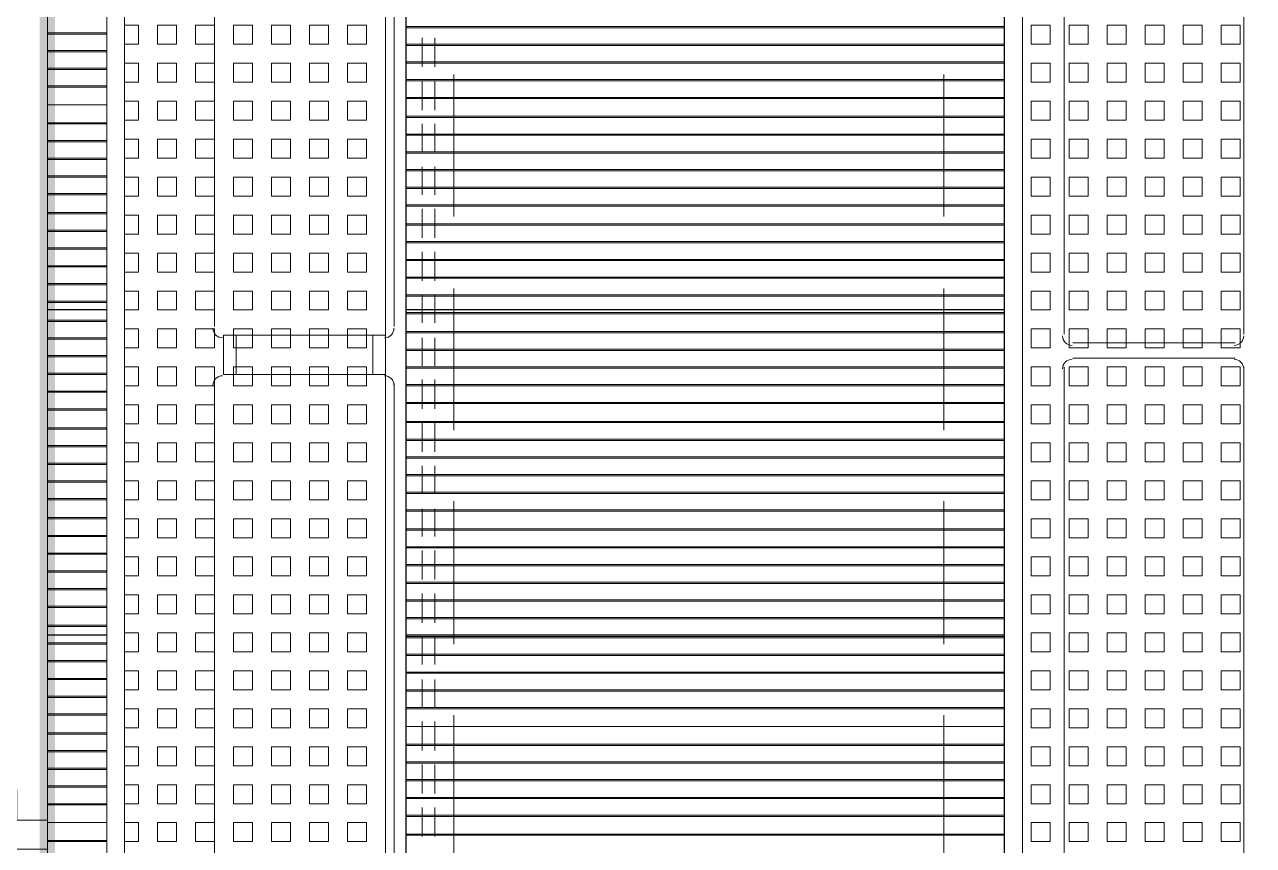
# Model space of a CAD drawing. Header units: millimetres. Extents: x -356862 to 418287, y 0 to 839748.
# Drawn here: x 35.966 to 37.583, y 7.589 to 8.67 of the extents above; entities that cross this region are included whole.
import ezdxf

# ---------------------------------------------------------------- set-up
doc = ezdxf.new("R2010")
doc.units = ezdxf.units.MM
doc.layers.add('PDF _Геометрия', color=7, linetype='Continuous', true_color=0xbababa)
doc.layers.add('PDF _Сплошная заливка', color=7, linetype='Continuous', true_color=0xf50000)

msp = doc.modelspace()

# ---------------------------------------------------------------- linework, layer by layer
at = {"layer": 'PDF _Геометрия', "color": 7, "lineweight": 5}
for points in [[(35.996, 9.4504), (35.996, 7.5838), (33.8694, 7.5838), (33.8694, 9.4504)], [(36.531, 8.6038), (36.531, 8.4171)], [(37.1759, 8.4171), (37.1759, 8.6038)], [(36.531, 8.3221), (36.531, 8.1355)], [(37.1759, 8.1355), (37.1759, 8.3221)], [(36.531, 8.0421), (36.531, 7.8538)], [(37.1759, 7.8538), (37.1759, 8.0421)], [(36.531, 7.7605), (36.531, 7.5722)], [(37.1759, 7.5722), (37.1759, 7.7605)]]:
    msp.add_lwpolyline(points, dxfattribs=at)
at = {"layer": 'PDF _Геометрия', "color": 161, "lineweight": 9, "true_color": 0x7f9fff}
msp.add_lwpolyline([(36.0743, 7.0088), (36.0743, 9.4504), (35.996, 9.4504), (35.996, 7.0088)], close=True, dxfattribs=at)
at = {"layer": 'PDF _Геометрия', "color": 6, "lineweight": 9}
for points in [[(36.0743, 7.0088), (36.0743, 9.4504), (36.4676, 9.4504), (36.4676, 7.0088)], [(37.2559, 7.0088), (37.2559, 9.4504), (37.6493, 9.4504), (37.6493, 7.0088)], [(36.0977, 7.0322), (36.0977, 9.4254), (36.441, 9.4254), (36.441, 7.0322)], [(37.2793, 7.0322), (37.2793, 9.4254), (37.6259, 9.4254), (37.6259, 7.0322)]]:
    msp.add_lwpolyline(points, close=True, dxfattribs=at)
at = {"layer": 'PDF _Геометрия', "color": 150, "lineweight": 30, "true_color": 0x0080ff}
for points in [[(36.4676, 7.0088), (39.7758, 7.0122), (39.7758, 7.4805), (39.4925, 7.4805), (39.4925, 7.7205), (39.4925, 8.1905), (39.2092, 8.1905), (39.2092, 8.4305), (39.2092, 8.6654), (39.2092, 8.9021), (38.9242, 8.9021), (38.9242, 9.1388), (38.9242, 9.3754), (38.9242, 9.4537), (36.4676, 9.4537)], [(37.2559, 9.4504), (37.6493, 9.4504), (37.6493, 7.0088), (37.2559, 7.0088)]]:
    msp.add_lwpolyline(points, close=True, dxfattribs=at)
at = {"layer": 'PDF _Геометрия', "lineweight": 5}
for points in [[(36.216, 9.2721), (36.216, 8.2721)], [(36.4526, 8.2721), (36.4526, 9.2721)], [(37.3343, 9.2621), (37.3343, 8.2621)], [(37.5709, 8.2621), (37.5709, 9.2621)], [(36.2277, 8.2605), (36.441, 8.2605)], [(37.3459, 8.2505), (37.5593, 8.2505)], [(37.3343, 8.2188), (37.3343, 7.2188)], [(37.5593, 8.2305), (37.3459, 8.2305)], [(37.5709, 7.2188), (37.5709, 8.2188)], [(36.441, 8.2088), (36.2277, 8.2088)], [(36.216, 8.1971), (36.216, 7.1972)], [(36.4526, 7.1972), (36.4526, 8.1971)]]:
    msp.add_lwpolyline(points, dxfattribs=at)
at = {"layer": 'PDF _Геометрия', "color": 254, "lineweight": 5, "true_color": 0xdcdcdc}
for points in [[(35.996, 8.6588), (36.0743, 8.6588)], [(36.4676, 8.6671), (37.2559, 8.6671)], [(36.4676, 8.6438), (37.2559, 8.6438)], [(35.996, 8.6354), (36.0743, 8.6354)], [(35.996, 8.6104), (36.0743, 8.6104)], [(36.4676, 8.6188), (37.2559, 8.6188)], [(36.4676, 8.5954), (37.2559, 8.5954)], [(35.996, 8.5871), (36.0743, 8.5871)], [(35.996, 8.5638), (36.0743, 8.5638)], [(36.4676, 8.5721), (37.2559, 8.5721)], [(35.996, 8.5404), (36.0743, 8.5404)], [(36.4676, 8.5488), (37.2559, 8.5488)], [(36.4676, 8.5254), (37.2559, 8.5254)], [(35.996, 8.5171), (36.0743, 8.5171)], [(35.996, 8.4921), (36.0743, 8.4921)], [(36.4676, 8.5021), (37.2559, 8.5021)], [(36.4676, 8.4771), (37.2559, 8.4771)], [(35.996, 8.4688), (36.0743, 8.4688)], [(35.996, 8.4454), (36.0743, 8.4454)], [(36.4676, 8.4538), (37.2559, 8.4538)], [(36.4676, 8.4305), (37.2559, 8.4305)], [(35.996, 8.4221), (36.0743, 8.4221)], [(35.996, 8.3988), (36.0743, 8.3988)], [(36.4676, 8.4071), (37.2559, 8.4071)], [(36.4676, 8.3838), (37.2559, 8.3838)], [(35.996, 8.3755), (36.0743, 8.3755)], [(35.996, 8.3505), (36.0743, 8.3505)], [(36.4676, 8.3605), (37.2559, 8.3605)], [(36.4676, 8.3355), (37.2559, 8.3355)], [(35.996, 8.3271), (36.0743, 8.3271)], [(35.996, 8.3038), (36.0743, 8.3038)], [(36.4676, 8.3121), (37.2559, 8.3121)], [(36.4676, 8.2888), (37.2559, 8.2888)], [(35.996, 8.2805), (36.0743, 8.2805)], [(36.4676, 8.2655), (37.2559, 8.2655)], [(35.996, 8.2571), (36.0743, 8.2571)], [(35.996, 8.2338), (36.0743, 8.2338)], [(36.4676, 8.2421), (37.2559, 8.2421)], [(36.4676, 8.2171), (37.2559, 8.2171)], [(35.996, 8.2088), (36.0743, 8.2088)], [(35.996, 8.1855), (36.0743, 8.1855)], [(36.4676, 8.1938), (37.2559, 8.1938)], [(36.4676, 8.1705), (37.2559, 8.1705)], [(35.996, 8.1621), (36.0743, 8.1621)], [(35.996, 8.1388), (36.0743, 8.1388)], [(36.4676, 8.1471), (37.2559, 8.1471)], [(36.4676, 8.1238), (37.2559, 8.1238)], [(35.996, 8.1155), (36.0743, 8.1155)], [(35.996, 8.0905), (36.0743, 8.0905)], [(36.4676, 8.1005), (37.2559, 8.1005)], [(36.4676, 8.0755), (37.2559, 8.0755)], [(35.996, 8.0671), (36.0743, 8.0671)], [(35.996, 8.0438), (36.0743, 8.0438)], [(36.4676, 8.0521), (37.2559, 8.0521)], [(36.4676, 8.0288), (37.2559, 8.0288)], [(35.996, 8.0205), (36.0743, 8.0205)], [(35.996, 7.9971), (36.0743, 7.9971)], [(36.4676, 8.0055), (37.2559, 8.0055)], [(36.4676, 7.9821), (37.2559, 7.9821)], [(35.996, 7.9738), (36.0743, 7.9738)], [(36.4676, 7.9588), (37.2559, 7.9588)], [(35.996, 7.9488), (36.0743, 7.9488)], [(35.996, 7.9255), (36.0743, 7.9255)], [(36.4676, 7.9338), (37.2559, 7.9338)], [(36.4676, 7.9105), (37.2559, 7.9105)], [(35.996, 7.9021), (36.0743, 7.9021)], [(35.996, 7.8788), (36.0743, 7.8788)], [(36.4676, 7.8871), (37.2559, 7.8871)], [(36.4676, 7.8638), (37.2559, 7.8638)], [(35.996, 7.8555), (36.0743, 7.8555)], [(35.996, 7.8321), (36.0743, 7.8321)], [(36.4676, 7.8405), (37.2559, 7.8405)], [(36.4676, 7.8171), (37.2559, 7.8171)], [(35.996, 7.8071), (36.0743, 7.8071)], [(35.996, 7.7838), (36.0743, 7.7838)], [(36.4676, 7.7921), (37.2559, 7.7921)], [(36.4676, 7.7688), (37.2559, 7.7688)], [(35.996, 7.7605), (36.0743, 7.7605)], [(35.996, 7.7371), (36.0743, 7.7371)], [(36.4676, 7.7455), (37.2559, 7.7455)], [(36.4676, 7.7221), (37.2559, 7.7221)], [(35.996, 7.7138), (36.0743, 7.7138)], [(35.996, 7.6905), (36.0743, 7.6905)], [(36.4676, 7.6988), (37.2559, 7.6988)], [(36.4676, 7.6738), (37.2559, 7.6738)], [(35.996, 7.6655), (36.0743, 7.6655)], [(36.4676, 7.6505), (37.2559, 7.6505)], [(35.996, 7.6421), (36.0743, 7.6421)], [(35.996, 7.6188), (36.0743, 7.6188)], [(36.4676, 7.6271), (37.2559, 7.6271)], [(36.4676, 7.6038), (37.2559, 7.6038)], [(35.996, 7.5955), (36.0743, 7.5955)]]:
    msp.add_lwpolyline(points, close=True, dxfattribs=at)
for points in [[(36.0743, 8.6571), (35.996, 8.6571)], [(37.2559, 8.6654), (36.4676, 8.6654)], [(37.2559, 8.6421), (36.4676, 8.6421)], [(36.0743, 8.6338), (35.996, 8.6338)], [(36.0743, 8.6121), (35.996, 8.6121)], [(37.2559, 8.6204), (36.4676, 8.6204)], [(36.0743, 8.5888), (35.996, 8.5888)], [(37.2559, 8.5971), (36.4676, 8.5971)], [(37.2559, 8.5738), (36.4676, 8.5738)], [(36.0743, 8.5638), (35.996, 8.5638)], [(37.2559, 8.5471), (36.4676, 8.5471)], [(36.0743, 8.5388), (35.996, 8.5388)], [(36.0743, 8.5154), (35.996, 8.5154)], [(37.2559, 8.5238), (36.4676, 8.5238)], [(36.0743, 8.4938), (35.996, 8.4938)], [(37.2559, 8.5004), (36.4676, 8.5004)], [(37.2559, 8.4788), (36.4676, 8.4788)], [(36.0743, 8.4704), (35.996, 8.4704)], [(36.0743, 8.4471), (35.996, 8.4471)], [(37.2559, 8.4554), (36.4676, 8.4554)], [(37.2559, 8.4321), (36.4676, 8.4321)], [(36.0743, 8.4205), (35.996, 8.4205)], [(36.0743, 8.3971), (35.996, 8.3971)], [(37.2559, 8.4055), (36.4676, 8.4055)], [(37.2559, 8.3821), (36.4676, 8.3821)], [(36.0743, 8.3738), (35.996, 8.3738)], [(36.0743, 8.3521), (35.996, 8.3521)], [(37.2559, 8.3588), (36.4676, 8.3588)], [(37.2559, 8.3371), (36.4676, 8.3371)], [(36.0743, 8.3288), (35.996, 8.3288)], [(37.2559, 8.3138), (36.4676, 8.3138)], [(36.0743, 8.3055), (35.996, 8.3055)], [(37.2559, 8.2905), (36.4676, 8.2905)], [(36.0743, 8.2788), (35.996, 8.2788)], [(36.0743, 8.2555), (35.996, 8.2555)], [(37.2559, 8.2638), (36.4676, 8.2638)], [(37.2559, 8.2405), (36.4676, 8.2405)], [(36.0743, 8.2321), (35.996, 8.2321)], [(37.2559, 8.2188), (36.4676, 8.2188)], [(36.0743, 8.2105), (35.996, 8.2105)], [(36.0743, 8.1871), (35.996, 8.1871)], [(37.2559, 8.1955), (36.4676, 8.1955)], [(37.2559, 8.1721), (36.4676, 8.1721)], [(36.0743, 8.1638), (35.996, 8.1638)], [(36.0743, 8.1371), (35.996, 8.1371)], [(37.2559, 8.1455), (36.4676, 8.1455)], [(37.2559, 8.1221), (36.4676, 8.1221)], [(36.0743, 8.1138), (35.996, 8.1138)], [(36.0743, 8.0921), (35.996, 8.0921)], [(37.2559, 8.0988), (36.4676, 8.0988)], [(37.2559, 8.0771), (36.4676, 8.0771)], [(36.0743, 8.0688), (35.996, 8.0688)], [(36.0743, 8.0455), (35.996, 8.0455)], [(37.2559, 8.0538), (36.4676, 8.0538)], [(37.2559, 8.0305), (36.4676, 8.0305)], [(36.0743, 8.0188), (35.996, 8.0188)], [(36.0743, 7.9955), (35.996, 7.9955)], [(37.2559, 8.0038), (36.4676, 8.0038)], [(37.2559, 7.9805), (36.4676, 7.9805)], [(36.0743, 7.9721), (35.996, 7.9721)], [(36.0743, 7.9505), (35.996, 7.9505)], [(37.2559, 7.9571), (36.4676, 7.9571)], [(36.0743, 7.9271), (35.996, 7.9271)], [(37.2559, 7.9355), (36.4676, 7.9355)], [(37.2559, 7.9121), (36.4676, 7.9121)], [(36.0743, 7.9038), (35.996, 7.9038)], [(36.0743, 7.8771), (35.996, 7.8771)], [(37.2559, 7.8888), (36.4676, 7.8888)], [(37.2559, 7.8621), (36.4676, 7.8621)], [(36.0743, 7.8538), (35.996, 7.8538)], [(36.0743, 7.8305), (35.996, 7.8305)], [(37.2559, 7.8388), (36.4676, 7.8388)], [(37.2559, 7.8155), (36.4676, 7.8155)], [(36.0743, 7.8088), (35.996, 7.8088)], [(36.0743, 7.7855), (35.996, 7.7855)], [(37.2559, 7.7938), (36.4676, 7.7938)], [(37.2559, 7.7705), (36.4676, 7.7705)], [(36.0743, 7.7621), (35.996, 7.7621)], [(36.0743, 7.7355), (35.996, 7.7355)], [(37.2559, 7.7455), (36.4676, 7.7455)], [(37.2559, 7.7205), (36.4676, 7.7205)], [(36.0743, 7.7121), (35.996, 7.7121)], [(36.0743, 7.6888), (35.996, 7.6888)], [(37.2559, 7.6971), (36.4676, 7.6971)], [(36.0743, 7.6671), (35.996, 7.6671)], [(37.2559, 7.6755), (36.4676, 7.6755)], [(37.2559, 7.6521), (36.4676, 7.6521)], [(36.0743, 7.6438), (35.996, 7.6438)], [(36.0743, 7.6188), (35.996, 7.6188)], [(37.2559, 7.6288), (36.4676, 7.6288)], [(37.2559, 7.6022), (36.4676, 7.6022)], [(36.0743, 7.5938), (35.996, 7.5938)]]:
    msp.add_lwpolyline(points, dxfattribs=at)
at = {"layer": 'PDF _Геометрия', "color": 6, "lineweight": 5}
for points in [[(36.0977, 8.6438), (36.116, 8.6438), (36.116, 8.6688), (36.0977, 8.6688)], [(36.0977, 8.5938), (36.116, 8.5938), (36.116, 8.6188), (36.0977, 8.6188)], [(36.0977, 8.5438), (36.116, 8.5438), (36.116, 8.5688), (36.0977, 8.5688)], [(36.0977, 8.4938), (36.116, 8.4938), (36.116, 8.5188), (36.0977, 8.5188)], [(36.0977, 8.4438), (36.116, 8.4438), (36.116, 8.4688), (36.0977, 8.4688)], [(36.0977, 8.3938), (36.116, 8.3938), (36.116, 8.4188), (36.0977, 8.4188)], [(36.0977, 8.3438), (36.116, 8.3438), (36.116, 8.3688), (36.0977, 8.3688)], [(36.0977, 8.2938), (36.116, 8.2938), (36.116, 8.3188), (36.0977, 8.3188)], [(36.0977, 8.2438), (36.116, 8.2438), (36.116, 8.2688), (36.0977, 8.2688)], [(36.0977, 8.1938), (36.116, 8.1938), (36.116, 8.2188), (36.0977, 8.2188)], [(36.0977, 8.1438), (36.116, 8.1438), (36.116, 8.1688), (36.0977, 8.1688)], [(36.0977, 8.0938), (36.116, 8.0938), (36.116, 8.1188), (36.0977, 8.1188)], [(36.0977, 8.0438), (36.116, 8.0438), (36.116, 8.0688), (36.0977, 8.0688)], [(36.0977, 7.9938), (36.116, 7.9938), (36.116, 8.0188), (36.0977, 8.0188)], [(36.0977, 7.9438), (36.116, 7.9438), (36.116, 7.9688), (36.0977, 7.9688)], [(36.0977, 7.8938), (36.116, 7.8938), (36.116, 7.9188), (36.0977, 7.9188)], [(36.0977, 7.8438), (36.116, 7.8438), (36.116, 7.8688), (36.0977, 7.8688)], [(36.0977, 7.7938), (36.116, 7.7938), (36.116, 7.8188), (36.0977, 7.8188)], [(36.0977, 7.7438), (36.116, 7.7438), (36.116, 7.7688), (36.0977, 7.7688)], [(36.0977, 7.6938), (36.116, 7.6938), (36.116, 7.7188), (36.0977, 7.7188)], [(36.0977, 7.6438), (36.116, 7.6438), (36.116, 7.6688), (36.0977, 7.6688)], [(36.0977, 7.5938), (36.116, 7.5938), (36.116, 7.6188), (36.0977, 7.6188)]]:
    msp.add_lwpolyline(points, dxfattribs=at)
for points in [[(36.141, 8.6688), (36.166, 8.6688), (36.166, 8.6438), (36.141, 8.6438)], [(36.191, 8.6688), (36.216, 8.6688), (36.216, 8.6438), (36.191, 8.6438)], [(36.241, 8.6688), (36.266, 8.6688), (36.266, 8.6438), (36.241, 8.6438)], [(36.291, 8.6688), (36.316, 8.6688), (36.316, 8.6438), (36.291, 8.6438)], [(36.341, 8.6688), (36.366, 8.6688), (36.366, 8.6438), (36.341, 8.6438)], [(36.391, 8.6688), (36.416, 8.6688), (36.416, 8.6438), (36.391, 8.6438)], [(37.2909, 8.6688), (37.3159, 8.6688), (37.3159, 8.6438), (37.2909, 8.6438)], [(37.3409, 8.6688), (37.3659, 8.6688), (37.3659, 8.6438), (37.3409, 8.6438)], [(37.3909, 8.6688), (37.4159, 8.6688), (37.4159, 8.6438), (37.3909, 8.6438)], [(37.4409, 8.6688), (37.4659, 8.6688), (37.4659, 8.6438), (37.4409, 8.6438)], [(37.4909, 8.6688), (37.5159, 8.6688), (37.5159, 8.6438), (37.4909, 8.6438)], [(37.5409, 8.6688), (37.5659, 8.6688), (37.5659, 8.6438), (37.5409, 8.6438)], [(36.141, 8.6188), (36.166, 8.6188), (36.166, 8.5938), (36.141, 8.5938)], [(36.191, 8.6188), (36.216, 8.6188), (36.216, 8.5938), (36.191, 8.5938)], [(36.241, 8.6188), (36.266, 8.6188), (36.266, 8.5938), (36.241, 8.5938)], [(36.291, 8.6188), (36.316, 8.6188), (36.316, 8.5938), (36.291, 8.5938)], [(36.341, 8.6188), (36.366, 8.6188), (36.366, 8.5938), (36.341, 8.5938)], [(36.391, 8.6188), (36.416, 8.6188), (36.416, 8.5938), (36.391, 8.5938)], [(37.2909, 8.6188), (37.3159, 8.6188), (37.3159, 8.5938), (37.2909, 8.5938)], [(37.3409, 8.6188), (37.3659, 8.6188), (37.3659, 8.5938), (37.3409, 8.5938)], [(37.3909, 8.6188), (37.4159, 8.6188), (37.4159, 8.5938), (37.3909, 8.5938)], [(37.4409, 8.6188), (37.4659, 8.6188), (37.4659, 8.5938), (37.4409, 8.5938)], [(37.4909, 8.6188), (37.5159, 8.6188), (37.5159, 8.5938), (37.4909, 8.5938)], [(37.5409, 8.6188), (37.5659, 8.6188), (37.5659, 8.5938), (37.5409, 8.5938)], [(36.141, 8.5688), (36.166, 8.5688), (36.166, 8.5438), (36.141, 8.5438)], [(36.191, 8.5688), (36.216, 8.5688), (36.216, 8.5438), (36.191, 8.5438)], [(36.241, 8.5688), (36.266, 8.5688), (36.266, 8.5438), (36.241, 8.5438)], [(36.291, 8.5688), (36.316, 8.5688), (36.316, 8.5438), (36.291, 8.5438)], [(36.341, 8.5688), (36.366, 8.5688), (36.366, 8.5438), (36.341, 8.5438)], [(36.391, 8.5688), (36.416, 8.5688), (36.416, 8.5438), (36.391, 8.5438)], [(37.2909, 8.5688), (37.3159, 8.5688), (37.3159, 8.5438), (37.2909, 8.5438)], [(37.3409, 8.5688), (37.3659, 8.5688), (37.3659, 8.5438), (37.3409, 8.5438)], [(37.3909, 8.5688), (37.4159, 8.5688), (37.4159, 8.5438), (37.3909, 8.5438)], [(37.4409, 8.5688), (37.4659, 8.5688), (37.4659, 8.5438), (37.4409, 8.5438)], [(37.4909, 8.5688), (37.5159, 8.5688), (37.5159, 8.5438), (37.4909, 8.5438)], [(37.5409, 8.5688), (37.5659, 8.5688), (37.5659, 8.5438), (37.5409, 8.5438)], [(36.141, 8.5188), (36.166, 8.5188), (36.166, 8.4938), (36.141, 8.4938)], [(36.191, 8.5188), (36.216, 8.5188), (36.216, 8.4938), (36.191, 8.4938)], [(36.241, 8.5188), (36.266, 8.5188), (36.266, 8.4938), (36.241, 8.4938)], [(36.291, 8.5188), (36.316, 8.5188), (36.316, 8.4938), (36.291, 8.4938)], [(36.341, 8.5188), (36.366, 8.5188), (36.366, 8.4938), (36.341, 8.4938)], [(36.391, 8.5188), (36.416, 8.5188), (36.416, 8.4938), (36.391, 8.4938)], [(37.2909, 8.5188), (37.3159, 8.5188), (37.3159, 8.4938), (37.2909, 8.4938)], [(37.3409, 8.5188), (37.3659, 8.5188), (37.3659, 8.4938), (37.3409, 8.4938)], [(37.3909, 8.5188), (37.4159, 8.5188), (37.4159, 8.4938), (37.3909, 8.4938)], [(37.4409, 8.5188), (37.4659, 8.5188), (37.4659, 8.4938), (37.4409, 8.4938)], [(37.4909, 8.5188), (37.5159, 8.5188), (37.5159, 8.4938), (37.4909, 8.4938)], [(37.5409, 8.5188), (37.5659, 8.5188), (37.5659, 8.4938), (37.5409, 8.4938)], [(36.141, 8.4688), (36.166, 8.4688), (36.166, 8.4438), (36.141, 8.4438)], [(36.191, 8.4688), (36.216, 8.4688), (36.216, 8.4438), (36.191, 8.4438)], [(36.241, 8.4688), (36.266, 8.4688), (36.266, 8.4438), (36.241, 8.4438)], [(36.291, 8.4688), (36.316, 8.4688), (36.316, 8.4438), (36.291, 8.4438)], [(36.341, 8.4688), (36.366, 8.4688), (36.366, 8.4438), (36.341, 8.4438)], [(36.391, 8.4688), (36.416, 8.4688), (36.416, 8.4438), (36.391, 8.4438)], [(37.2909, 8.4688), (37.3159, 8.4688), (37.3159, 8.4438), (37.2909, 8.4438)], [(37.3409, 8.4688), (37.3659, 8.4688), (37.3659, 8.4438), (37.3409, 8.4438)], [(37.3909, 8.4688), (37.4159, 8.4688), (37.4159, 8.4438), (37.3909, 8.4438)], [(37.4409, 8.4688), (37.4659, 8.4688), (37.4659, 8.4438), (37.4409, 8.4438)], [(37.4909, 8.4688), (37.5159, 8.4688), (37.5159, 8.4438), (37.4909, 8.4438)], [(37.5409, 8.4688), (37.5659, 8.4688), (37.5659, 8.4438), (37.5409, 8.4438)], [(36.141, 8.4188), (36.166, 8.4188), (36.166, 8.3938), (36.141, 8.3938)], [(36.191, 8.4188), (36.216, 8.4188), (36.216, 8.3938), (36.191, 8.3938)], [(36.241, 8.4188), (36.266, 8.4188), (36.266, 8.3938), (36.241, 8.3938)], [(36.291, 8.4188), (36.316, 8.4188), (36.316, 8.3938), (36.291, 8.3938)], [(36.341, 8.4188), (36.366, 8.4188), (36.366, 8.3938), (36.341, 8.3938)], [(36.391, 8.4188), (36.416, 8.4188), (36.416, 8.3938), (36.391, 8.3938)], [(37.2909, 8.4188), (37.3159, 8.4188), (37.3159, 8.3938), (37.2909, 8.3938)], [(37.3409, 8.4188), (37.3659, 8.4188), (37.3659, 8.3938), (37.3409, 8.3938)], [(37.3909, 8.4188), (37.4159, 8.4188), (37.4159, 8.3938), (37.3909, 8.3938)], [(37.4409, 8.4188), (37.4659, 8.4188), (37.4659, 8.3938), (37.4409, 8.3938)], [(37.4909, 8.4188), (37.5159, 8.4188), (37.5159, 8.3938), (37.4909, 8.3938)], [(37.5409, 8.4188), (37.5659, 8.4188), (37.5659, 8.3938), (37.5409, 8.3938)], [(36.141, 8.3688), (36.166, 8.3688), (36.166, 8.3438), (36.141, 8.3438)], [(36.191, 8.3688), (36.216, 8.3688), (36.216, 8.3438), (36.191, 8.3438)], [(36.241, 8.3688), (36.266, 8.3688), (36.266, 8.3438), (36.241, 8.3438)], [(36.291, 8.3688), (36.316, 8.3688), (36.316, 8.3438), (36.291, 8.3438)], [(36.341, 8.3688), (36.366, 8.3688), (36.366, 8.3438), (36.341, 8.3438)], [(36.391, 8.3688), (36.416, 8.3688), (36.416, 8.3438), (36.391, 8.3438)], [(37.2909, 8.3688), (37.3159, 8.3688), (37.3159, 8.3438), (37.2909, 8.3438)], [(37.3409, 8.3688), (37.3659, 8.3688), (37.3659, 8.3438), (37.3409, 8.3438)], [(37.3909, 8.3688), (37.4159, 8.3688), (37.4159, 8.3438), (37.3909, 8.3438)], [(37.4409, 8.3688), (37.4659, 8.3688), (37.4659, 8.3438), (37.4409, 8.3438)], [(37.4909, 8.3688), (37.5159, 8.3688), (37.5159, 8.3438), (37.4909, 8.3438)], [(37.5409, 8.3688), (37.5659, 8.3688), (37.5659, 8.3438), (37.5409, 8.3438)], [(36.141, 8.3188), (36.166, 8.3188), (36.166, 8.2938), (36.141, 8.2938)], [(36.191, 8.3188), (36.216, 8.3188), (36.216, 8.2938), (36.191, 8.2938)], [(36.241, 8.3188), (36.266, 8.3188), (36.266, 8.2938), (36.241, 8.2938)], [(36.291, 8.3188), (36.316, 8.3188), (36.316, 8.2938), (36.291, 8.2938)], [(36.341, 8.3188), (36.366, 8.3188), (36.366, 8.2938), (36.341, 8.2938)], [(36.391, 8.3188), (36.416, 8.3188), (36.416, 8.2938), (36.391, 8.2938)], [(37.2909, 8.3188), (37.3159, 8.3188), (37.3159, 8.2938), (37.2909, 8.2938)], [(37.3409, 8.3188), (37.3659, 8.3188), (37.3659, 8.2938), (37.3409, 8.2938)], [(37.3909, 8.3188), (37.4159, 8.3188), (37.4159, 8.2938), (37.3909, 8.2938)], [(37.4409, 8.3188), (37.4659, 8.3188), (37.4659, 8.2938), (37.4409, 8.2938)], [(37.4909, 8.3188), (37.5159, 8.3188), (37.5159, 8.2938), (37.4909, 8.2938)], [(37.5409, 8.3188), (37.5659, 8.3188), (37.5659, 8.2938), (37.5409, 8.2938)], [(36.141, 8.2688), (36.166, 8.2688), (36.166, 8.2438), (36.141, 8.2438)], [(36.191, 8.2688), (36.216, 8.2688), (36.216, 8.2438), (36.191, 8.2438)], [(36.241, 8.2688), (36.266, 8.2688), (36.266, 8.2438), (36.241, 8.2438)], [(36.291, 8.2688), (36.316, 8.2688), (36.316, 8.2438), (36.291, 8.2438)], [(36.341, 8.2688), (36.366, 8.2688), (36.366, 8.2438), (36.341, 8.2438)], [(36.391, 8.2688), (36.416, 8.2688), (36.416, 8.2438), (36.391, 8.2438)], [(37.2909, 8.2688), (37.3159, 8.2688), (37.3159, 8.2438), (37.2909, 8.2438)], [(37.3409, 8.2688), (37.3659, 8.2688), (37.3659, 8.2438), (37.3409, 8.2438)], [(37.3909, 8.2688), (37.4159, 8.2688), (37.4159, 8.2438), (37.3909, 8.2438)], [(37.4409, 8.2688), (37.4659, 8.2688), (37.4659, 8.2438), (37.4409, 8.2438)], [(37.4909, 8.2688), (37.5159, 8.2688), (37.5159, 8.2438), (37.4909, 8.2438)], [(37.5409, 8.2688), (37.5659, 8.2688), (37.5659, 8.2438), (37.5409, 8.2438)], [(36.141, 8.2188), (36.166, 8.2188), (36.166, 8.1938), (36.141, 8.1938)], [(36.191, 8.2188), (36.216, 8.2188), (36.216, 8.1938), (36.191, 8.1938)], [(36.241, 8.2188), (36.266, 8.2188), (36.266, 8.1938), (36.241, 8.1938)], [(36.291, 8.2188), (36.316, 8.2188), (36.316, 8.1938), (36.291, 8.1938)], [(36.341, 8.2188), (36.366, 8.2188), (36.366, 8.1938), (36.341, 8.1938)], [(36.391, 8.2188), (36.416, 8.2188), (36.416, 8.1938), (36.391, 8.1938)], [(37.2909, 8.2188), (37.3159, 8.2188), (37.3159, 8.1938), (37.2909, 8.1938)], [(37.3409, 8.2188), (37.3659, 8.2188), (37.3659, 8.1938), (37.3409, 8.1938)], [(37.3909, 8.2188), (37.4159, 8.2188), (37.4159, 8.1938), (37.3909, 8.1938)], [(37.4409, 8.2188), (37.4659, 8.2188), (37.4659, 8.1938), (37.4409, 8.1938)], [(37.4909, 8.2188), (37.5159, 8.2188), (37.5159, 8.1938), (37.4909, 8.1938)], [(37.5409, 8.2188), (37.5659, 8.2188), (37.5659, 8.1938), (37.5409, 8.1938)], [(36.141, 8.1688), (36.166, 8.1688), (36.166, 8.1438), (36.141, 8.1438)], [(36.191, 8.1688), (36.216, 8.1688), (36.216, 8.1438), (36.191, 8.1438)], [(36.241, 8.1688), (36.266, 8.1688), (36.266, 8.1438), (36.241, 8.1438)], [(36.291, 8.1688), (36.316, 8.1688), (36.316, 8.1438), (36.291, 8.1438)], [(36.341, 8.1688), (36.366, 8.1688), (36.366, 8.1438), (36.341, 8.1438)], [(36.391, 8.1688), (36.416, 8.1688), (36.416, 8.1438), (36.391, 8.1438)], [(37.2909, 8.1688), (37.3159, 8.1688), (37.3159, 8.1438), (37.2909, 8.1438)], [(37.3409, 8.1688), (37.3659, 8.1688), (37.3659, 8.1438), (37.3409, 8.1438)], [(37.3909, 8.1688), (37.4159, 8.1688), (37.4159, 8.1438), (37.3909, 8.1438)], [(37.4409, 8.1688), (37.4659, 8.1688), (37.4659, 8.1438), (37.4409, 8.1438)], [(37.4909, 8.1688), (37.5159, 8.1688), (37.5159, 8.1438), (37.4909, 8.1438)], [(37.5409, 8.1688), (37.5659, 8.1688), (37.5659, 8.1438), (37.5409, 8.1438)], [(36.141, 8.1188), (36.166, 8.1188), (36.166, 8.0938), (36.141, 8.0938)], [(36.191, 8.1188), (36.216, 8.1188), (36.216, 8.0938), (36.191, 8.0938)], [(36.241, 8.1188), (36.266, 8.1188), (36.266, 8.0938), (36.241, 8.0938)], [(36.291, 8.1188), (36.316, 8.1188), (36.316, 8.0938), (36.291, 8.0938)], [(36.341, 8.1188), (36.366, 8.1188), (36.366, 8.0938), (36.341, 8.0938)], [(36.391, 8.1188), (36.416, 8.1188), (36.416, 8.0938), (36.391, 8.0938)], [(37.2909, 8.1188), (37.3159, 8.1188), (37.3159, 8.0938), (37.2909, 8.0938)], [(37.3409, 8.1188), (37.3659, 8.1188), (37.3659, 8.0938), (37.3409, 8.0938)], [(37.3909, 8.1188), (37.4159, 8.1188), (37.4159, 8.0938), (37.3909, 8.0938)], [(37.4409, 8.1188), (37.4659, 8.1188), (37.4659, 8.0938), (37.4409, 8.0938)], [(37.4909, 8.1188), (37.5159, 8.1188), (37.5159, 8.0938), (37.4909, 8.0938)], [(37.5409, 8.1188), (37.5659, 8.1188), (37.5659, 8.0938), (37.5409, 8.0938)], [(36.141, 8.0688), (36.166, 8.0688), (36.166, 8.0438), (36.141, 8.0438)], [(36.191, 8.0688), (36.216, 8.0688), (36.216, 8.0438), (36.191, 8.0438)], [(36.241, 8.0688), (36.266, 8.0688), (36.266, 8.0438), (36.241, 8.0438)], [(36.291, 8.0688), (36.316, 8.0688), (36.316, 8.0438), (36.291, 8.0438)], [(36.341, 8.0688), (36.366, 8.0688), (36.366, 8.0438), (36.341, 8.0438)], [(36.391, 8.0688), (36.416, 8.0688), (36.416, 8.0438), (36.391, 8.0438)], [(37.2909, 8.0688), (37.3159, 8.0688), (37.3159, 8.0438), (37.2909, 8.0438)], [(37.3409, 8.0688), (37.3659, 8.0688), (37.3659, 8.0438), (37.3409, 8.0438)], [(37.3909, 8.0688), (37.4159, 8.0688), (37.4159, 8.0438), (37.3909, 8.0438)], [(37.4409, 8.0688), (37.4659, 8.0688), (37.4659, 8.0438), (37.4409, 8.0438)], [(37.4909, 8.0688), (37.5159, 8.0688), (37.5159, 8.0438), (37.4909, 8.0438)], [(37.5409, 8.0688), (37.5659, 8.0688), (37.5659, 8.0438), (37.5409, 8.0438)], [(36.141, 8.0188), (36.166, 8.0188), (36.166, 7.9938), (36.141, 7.9938)], [(36.191, 8.0188), (36.216, 8.0188), (36.216, 7.9938), (36.191, 7.9938)], [(36.241, 8.0188), (36.266, 8.0188), (36.266, 7.9938), (36.241, 7.9938)], [(36.291, 8.0188), (36.316, 8.0188), (36.316, 7.9938), (36.291, 7.9938)], [(36.341, 8.0188), (36.366, 8.0188), (36.366, 7.9938), (36.341, 7.9938)], [(36.391, 8.0188), (36.416, 8.0188), (36.416, 7.9938), (36.391, 7.9938)], [(37.2909, 8.0188), (37.3159, 8.0188), (37.3159, 7.9938), (37.2909, 7.9938)], [(37.3409, 8.0188), (37.3659, 8.0188), (37.3659, 7.9938), (37.3409, 7.9938)], [(37.3909, 8.0188), (37.4159, 8.0188), (37.4159, 7.9938), (37.3909, 7.9938)], [(37.4409, 8.0188), (37.4659, 8.0188), (37.4659, 7.9938), (37.4409, 7.9938)], [(37.4909, 8.0188), (37.5159, 8.0188), (37.5159, 7.9938), (37.4909, 7.9938)], [(37.5409, 8.0188), (37.5659, 8.0188), (37.5659, 7.9938), (37.5409, 7.9938)], [(36.141, 7.9688), (36.166, 7.9688), (36.166, 7.9438), (36.141, 7.9438)], [(36.191, 7.9688), (36.216, 7.9688), (36.216, 7.9438), (36.191, 7.9438)], [(36.241, 7.9688), (36.266, 7.9688), (36.266, 7.9438), (36.241, 7.9438)], [(36.291, 7.9688), (36.316, 7.9688), (36.316, 7.9438), (36.291, 7.9438)], [(36.341, 7.9688), (36.366, 7.9688), (36.366, 7.9438), (36.341, 7.9438)], [(36.391, 7.9688), (36.416, 7.9688), (36.416, 7.9438), (36.391, 7.9438)], [(37.2909, 7.9688), (37.3159, 7.9688), (37.3159, 7.9438), (37.2909, 7.9438)], [(37.3409, 7.9688), (37.3659, 7.9688), (37.3659, 7.9438), (37.3409, 7.9438)], [(37.3909, 7.9688), (37.4159, 7.9688), (37.4159, 7.9438), (37.3909, 7.9438)], [(37.4409, 7.9688), (37.4659, 7.9688), (37.4659, 7.9438), (37.4409, 7.9438)], [(37.4909, 7.9688), (37.5159, 7.9688), (37.5159, 7.9438), (37.4909, 7.9438)], [(37.5409, 7.9688), (37.5659, 7.9688), (37.5659, 7.9438), (37.5409, 7.9438)], [(36.141, 7.9188), (36.166, 7.9188), (36.166, 7.8938), (36.141, 7.8938)], [(36.191, 7.9188), (36.216, 7.9188), (36.216, 7.8938), (36.191, 7.8938)], [(36.241, 7.9188), (36.266, 7.9188), (36.266, 7.8938), (36.241, 7.8938)], [(36.291, 7.9188), (36.316, 7.9188), (36.316, 7.8938), (36.291, 7.8938)], [(36.341, 7.9188), (36.366, 7.9188), (36.366, 7.8938), (36.341, 7.8938)], [(36.391, 7.9188), (36.416, 7.9188), (36.416, 7.8938), (36.391, 7.8938)], [(37.2909, 7.9188), (37.3159, 7.9188), (37.3159, 7.8938), (37.2909, 7.8938)], [(37.3409, 7.9188), (37.3659, 7.9188), (37.3659, 7.8938), (37.3409, 7.8938)], [(37.3909, 7.9188), (37.4159, 7.9188), (37.4159, 7.8938), (37.3909, 7.8938)], [(37.4409, 7.9188), (37.4659, 7.9188), (37.4659, 7.8938), (37.4409, 7.8938)], [(37.4909, 7.9188), (37.5159, 7.9188), (37.5159, 7.8938), (37.4909, 7.8938)], [(37.5409, 7.9188), (37.5659, 7.9188), (37.5659, 7.8938), (37.5409, 7.8938)], [(36.141, 7.8688), (36.166, 7.8688), (36.166, 7.8438), (36.141, 7.8438)], [(36.191, 7.8688), (36.216, 7.8688), (36.216, 7.8438), (36.191, 7.8438)], [(36.241, 7.8688), (36.266, 7.8688), (36.266, 7.8438), (36.241, 7.8438)], [(36.291, 7.8688), (36.316, 7.8688), (36.316, 7.8438), (36.291, 7.8438)], [(36.341, 7.8688), (36.366, 7.8688), (36.366, 7.8438), (36.341, 7.8438)], [(36.391, 7.8688), (36.416, 7.8688), (36.416, 7.8438), (36.391, 7.8438)], [(37.2909, 7.8688), (37.3159, 7.8688), (37.3159, 7.8438), (37.2909, 7.8438)], [(37.3409, 7.8688), (37.3659, 7.8688), (37.3659, 7.8438), (37.3409, 7.8438)], [(37.3909, 7.8688), (37.4159, 7.8688), (37.4159, 7.8438), (37.3909, 7.8438)], [(37.4409, 7.8688), (37.4659, 7.8688), (37.4659, 7.8438), (37.4409, 7.8438)], [(37.4909, 7.8688), (37.5159, 7.8688), (37.5159, 7.8438), (37.4909, 7.8438)], [(37.5409, 7.8688), (37.5659, 7.8688), (37.5659, 7.8438), (37.5409, 7.8438)], [(36.141, 7.8188), (36.166, 7.8188), (36.166, 7.7938), (36.141, 7.7938)], [(36.191, 7.8188), (36.216, 7.8188), (36.216, 7.7938), (36.191, 7.7938)], [(36.241, 7.8188), (36.266, 7.8188), (36.266, 7.7938), (36.241, 7.7938)], [(36.291, 7.8188), (36.316, 7.8188), (36.316, 7.7938), (36.291, 7.7938)], [(36.341, 7.8188), (36.366, 7.8188), (36.366, 7.7938), (36.341, 7.7938)], [(36.391, 7.8188), (36.416, 7.8188), (36.416, 7.7938), (36.391, 7.7938)], [(37.2909, 7.8188), (37.3159, 7.8188), (37.3159, 7.7938), (37.2909, 7.7938)], [(37.3409, 7.8188), (37.3659, 7.8188), (37.3659, 7.7938), (37.3409, 7.7938)], [(37.3909, 7.8188), (37.4159, 7.8188), (37.4159, 7.7938), (37.3909, 7.7938)], [(37.4409, 7.8188), (37.4659, 7.8188), (37.4659, 7.7938), (37.4409, 7.7938)], [(37.4909, 7.8188), (37.5159, 7.8188), (37.5159, 7.7938), (37.4909, 7.7938)], [(37.5409, 7.8188), (37.5659, 7.8188), (37.5659, 7.7938), (37.5409, 7.7938)], [(36.141, 7.7688), (36.166, 7.7688), (36.166, 7.7438), (36.141, 7.7438)], [(36.191, 7.7688), (36.216, 7.7688), (36.216, 7.7438), (36.191, 7.7438)], [(36.241, 7.7688), (36.266, 7.7688), (36.266, 7.7438), (36.241, 7.7438)], [(36.291, 7.7688), (36.316, 7.7688), (36.316, 7.7438), (36.291, 7.7438)], [(36.341, 7.7688), (36.366, 7.7688), (36.366, 7.7438), (36.341, 7.7438)], [(36.391, 7.7688), (36.416, 7.7688), (36.416, 7.7438), (36.391, 7.7438)], [(37.2909, 7.7688), (37.3159, 7.7688), (37.3159, 7.7438), (37.2909, 7.7438)], [(37.3409, 7.7688), (37.3659, 7.7688), (37.3659, 7.7438), (37.3409, 7.7438)], [(37.3909, 7.7688), (37.4159, 7.7688), (37.4159, 7.7438), (37.3909, 7.7438)], [(37.4409, 7.7688), (37.4659, 7.7688), (37.4659, 7.7438), (37.4409, 7.7438)], [(37.4909, 7.7688), (37.5159, 7.7688), (37.5159, 7.7438), (37.4909, 7.7438)], [(37.5409, 7.7688), (37.5659, 7.7688), (37.5659, 7.7438), (37.5409, 7.7438)], [(36.141, 7.7188), (36.166, 7.7188), (36.166, 7.6938), (36.141, 7.6938)], [(36.191, 7.7188), (36.216, 7.7188), (36.216, 7.6938), (36.191, 7.6938)], [(36.241, 7.7188), (36.266, 7.7188), (36.266, 7.6938), (36.241, 7.6938)], [(36.291, 7.7188), (36.316, 7.7188), (36.316, 7.6938), (36.291, 7.6938)], [(36.341, 7.7188), (36.366, 7.7188), (36.366, 7.6938), (36.341, 7.6938)], [(36.391, 7.7188), (36.416, 7.7188), (36.416, 7.6938), (36.391, 7.6938)], [(37.2909, 7.7188), (37.3159, 7.7188), (37.3159, 7.6938), (37.2909, 7.6938)], [(37.3409, 7.7188), (37.3659, 7.7188), (37.3659, 7.6938), (37.3409, 7.6938)], [(37.3909, 7.7188), (37.4159, 7.7188), (37.4159, 7.6938), (37.3909, 7.6938)], [(37.4409, 7.7188), (37.4659, 7.7188), (37.4659, 7.6938), (37.4409, 7.6938)], [(37.4909, 7.7188), (37.5159, 7.7188), (37.5159, 7.6938), (37.4909, 7.6938)], [(37.5409, 7.7188), (37.5659, 7.7188), (37.5659, 7.6938), (37.5409, 7.6938)], [(36.141, 7.6688), (36.166, 7.6688), (36.166, 7.6438), (36.141, 7.6438)], [(36.191, 7.6688), (36.216, 7.6688), (36.216, 7.6438), (36.191, 7.6438)], [(36.241, 7.6688), (36.266, 7.6688), (36.266, 7.6438), (36.241, 7.6438)], [(36.291, 7.6688), (36.316, 7.6688), (36.316, 7.6438), (36.291, 7.6438)], [(36.341, 7.6688), (36.366, 7.6688), (36.366, 7.6438), (36.341, 7.6438)], [(36.391, 7.6688), (36.416, 7.6688), (36.416, 7.6438), (36.391, 7.6438)], [(37.2909, 7.6688), (37.3159, 7.6688), (37.3159, 7.6438), (37.2909, 7.6438)], [(37.3409, 7.6688), (37.3659, 7.6688), (37.3659, 7.6438), (37.3409, 7.6438)], [(37.3909, 7.6688), (37.4159, 7.6688), (37.4159, 7.6438), (37.3909, 7.6438)], [(37.4409, 7.6688), (37.4659, 7.6688), (37.4659, 7.6438), (37.4409, 7.6438)], [(37.4909, 7.6688), (37.5159, 7.6688), (37.5159, 7.6438), (37.4909, 7.6438)], [(37.5409, 7.6688), (37.5659, 7.6688), (37.5659, 7.6438), (37.5409, 7.6438)], [(36.141, 7.6188), (36.166, 7.6188), (36.166, 7.5938), (36.141, 7.5938)], [(36.191, 7.6188), (36.216, 7.6188), (36.216, 7.5938), (36.191, 7.5938)], [(36.241, 7.6188), (36.266, 7.6188), (36.266, 7.5938), (36.241, 7.5938)], [(36.291, 7.6188), (36.316, 7.6188), (36.316, 7.5938), (36.291, 7.5938)], [(36.341, 7.6188), (36.366, 7.6188), (36.366, 7.5938), (36.341, 7.5938)], [(36.391, 7.6188), (36.416, 7.6188), (36.416, 7.5938), (36.391, 7.5938)], [(37.2909, 7.6188), (37.3159, 7.6188), (37.3159, 7.5938), (37.2909, 7.5938)], [(37.3409, 7.6188), (37.3659, 7.6188), (37.3659, 7.5938), (37.3409, 7.5938)], [(37.3909, 7.6188), (37.4159, 7.6188), (37.4159, 7.5938), (37.3909, 7.5938)], [(37.4409, 7.6188), (37.4659, 7.6188), (37.4659, 7.5938), (37.4409, 7.5938)], [(37.4909, 7.6188), (37.5159, 7.6188), (37.5159, 7.5938), (37.4909, 7.5938)], [(37.5409, 7.6188), (37.5659, 7.6188), (37.5659, 7.5938), (37.5409, 7.5938)]]:
    msp.add_lwpolyline(points, close=True, dxfattribs=at)
at = {"layer": 'PDF _Геометрия', "color": 252, "lineweight": 5, "true_color": 0x989898}
for points in [[(36.4893, 8.6521), (36.4893, 8.6138)], [(36.506, 8.6138), (36.506, 8.6521)], [(36.4893, 8.5954), (36.4893, 8.5571)], [(36.506, 8.5571), (36.506, 8.5954)], [(36.4893, 8.5388), (36.4893, 8.5021)], [(36.506, 8.5021), (36.506, 8.5388)], [(36.4893, 8.4821), (36.4893, 8.4454)], [(36.506, 8.4454), (36.506, 8.4821)], [(36.4893, 8.4271), (36.4893, 8.3888)], [(36.506, 8.3888), (36.506, 8.4271)], [(36.4893, 8.3705), (36.4893, 8.3321)], [(36.506, 8.3321), (36.506, 8.3705)], [(36.4893, 8.3138), (36.4893, 8.2771)], [(36.506, 8.2771), (36.506, 8.3138)], [(36.2277, 8.2605), (36.2277, 8.2088)], [(36.2443, 8.2088), (36.2443, 8.2605)], [(36.4243, 8.2605), (36.4243, 8.2088)], [(36.441, 8.2088), (36.441, 8.2605)], [(36.4893, 8.2571), (36.4893, 8.2205)], [(36.506, 8.2205), (36.506, 8.2571)], [(36.4893, 8.2021), (36.4893, 8.1638)], [(36.506, 8.1638), (36.506, 8.2021)], [(36.4893, 8.1455), (36.4893, 8.1071)], [(36.506, 8.1071), (36.506, 8.1455)], [(36.4893, 8.0888), (36.4893, 8.0521)], [(36.506, 8.0521), (36.506, 8.0888)], [(36.4893, 8.0321), (36.4893, 7.9955)], [(36.506, 7.9955), (36.506, 8.0321)], [(36.4893, 7.9771), (36.4893, 7.9388)], [(36.506, 7.9388), (36.506, 7.9771)], [(36.4893, 7.9205), (36.4893, 7.8821)], [(36.506, 7.8821), (36.506, 7.9205)], [(36.4893, 7.8638), (36.4893, 7.8271)], [(36.506, 7.8271), (36.506, 7.8638)], [(36.4893, 7.8071), (36.4893, 7.7705)], [(36.506, 7.7705), (36.506, 7.8071)], [(36.4893, 7.7521), (36.4893, 7.7138)], [(36.506, 7.7138), (36.506, 7.7521)], [(36.4893, 7.6955), (36.4893, 7.6571)], [(36.506, 7.6571), (36.506, 7.6955)], [(33.8694, 7.6621), (34.9327, 7.6621), (35.956, 7.6621), (35.956, 7.6221), (34.9327, 7.6221), (35.936, 7.6221), (35.996, 7.6221)], [(36.4893, 7.6388), (36.4893, 7.6005)], [(36.506, 7.6005), (36.506, 7.6388)]]:
    msp.add_lwpolyline(points, dxfattribs=at)
at = {"layer": 'PDF _Геометрия', "color": 150, "lineweight": 30, "true_color": 0x0080ff}
for points in [[(36.0743, 8.2938), (35.996, 8.2938)], [(37.2559, 8.2938), (36.4676, 8.2938)], [(36.0743, 7.8655), (35.996, 7.8655)], [(37.2559, 7.8655), (36.4676, 7.8655)]]:
    msp.add_lwpolyline(points, dxfattribs=at)
at = {"layer": 'PDF _Геометрия', "lineweight": 5}
for centre, start, end in [((36.2264, 8.2697), 180, 270), ((36.4397, 8.2697), 270, 360), ((37.3447, 8.2597), 180, 270), ((37.5581, 8.2597), 270, 360), ((37.3447, 8.2164), 90, 180), ((37.5581, 8.2164), 0, 90), ((36.2264, 8.1947), 90, 180), ((36.4397, 8.1947), 0, 90)]:
    msp.add_arc(centre, 0.0125, start, end, dxfattribs=at)
at = {"layer": 'PDF _Сплошная заливка', "color": 5, "transparency": 33554559}
for points in [[(35.986, 7.0972), (36.006, 7.0972), (35.986, 9.3604)], [(36.006, 7.0972), (35.986, 9.3604), (36.006, 9.3604)]]:
    msp.add_solid(points, dxfattribs=at)

doc.saveas('drawing.dxf')
